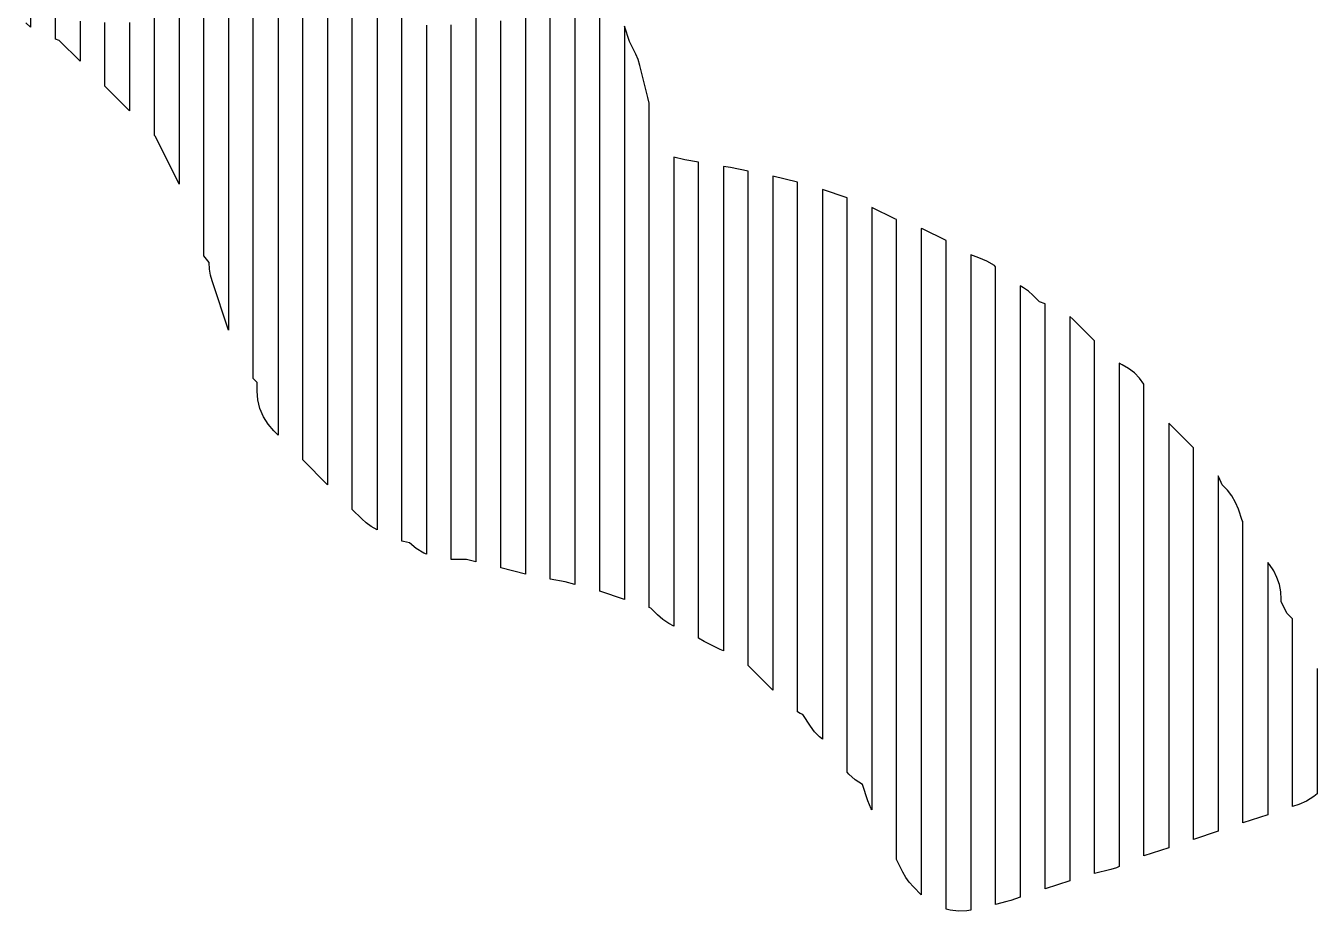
# Model space of a CAD drawing. Header units: millimetres. Extents: x -6 to 1890, y -8 to 898.
# Drawn here: x 1244.8 to 1453.6, y 68.5 to 211.6 of the extents above; entities that cross this region are included whole.
import ezdxf

# ---------------------------------------------------------------- set-up
doc = ezdxf.new("R2010")
doc.units = ezdxf.units.MM
doc.layers.add('PASSADAS_COMPLETAS', color=1, linetype='CONTINUOUS')
doc.layers.add('PECAS_2D', color=3, linetype='CONTINUOUS')

msp = doc.modelspace()

# ---------------------------------------------------------------- linework, layer by layer
at = {"layer": 'PASSADAS_COMPLETAS'}
for points in [[(1269.578, 250.748), (1269.578, 205.422), (1269.578, 204.127), (1269.578, 202.831), (1269.578, 201.536), (1269.578, 200.241), (1269.578, 198.946), (1269.578, 197.651), (1269.578, 196.356), (1269.578, 195.061), (1269.578, 185.996), (1265.741, 193.67), (1265.578, 193.833), (1265.578, 200.343), (1265.578, 201.646), (1265.578, 202.948), (1265.578, 204.25), (1265.578, 205.552), (1265.578, 206.854), (1265.578, 208.156), (1265.578, 252.428)], [(1277.578, 245.453), (1277.578, 192.234), (1277.578, 190.936), (1277.578, 189.638), (1277.578, 188.34), (1277.578, 187.042), (1277.578, 185.744), (1277.578, 184.446), (1277.578, 183.148), (1277.578, 181.85), (1277.578, 180.552), (1277.578, 179.254), (1277.578, 177.956), (1277.578, 162.379), (1274.928, 170.331), (1274.669, 171.27), (1274.513, 172.235), (1274.461, 173.318), (1273.578, 174.373), (1273.578, 187.262), (1273.578, 188.551), (1273.578, 189.84), (1273.578, 191.129), (1273.578, 192.418), (1273.578, 193.707), (1273.578, 194.995), (1273.578, 196.284), (1273.578, 197.573), (1273.578, 198.862), (1273.578, 200.151), (1273.578, 247.84)], [(1285.578, 238.837), (1285.578, 173.947), (1285.578, 172.649), (1285.578, 170.054), (1285.578, 168.756), (1285.578, 167.458), (1285.578, 166.16), (1285.578, 164.863), (1285.578, 163.565), (1285.578, 162.267), (1285.578, 160.969), (1285.578, 159.671), (1285.578, 158.374), (1285.578, 157.076), (1285.578, 145.396), (1284.882, 146.092), (1283.965, 147.163), (1283.212, 148.387), (1282.659, 149.723), (1282.326, 151.121), (1282.216, 152.527), (1282.216, 153.928), (1281.578, 154.566), (1281.578, 167.563), (1281.578, 168.863), (1281.578, 170.163), (1281.578, 171.462), (1281.578, 172.762), (1281.578, 174.062), (1281.578, 175.362), (1281.578, 176.661), (1281.578, 177.961), (1281.578, 179.261), (1281.578, 181.86), (1281.578, 184.46), (1281.578, 242.947)], [(1293.578, 230.606), (1293.578, 152.931), (1293.578, 151.636), (1293.578, 150.341), (1293.578, 149.047), (1293.578, 147.752), (1293.578, 146.458), (1293.578, 145.163), (1293.578, 143.868), (1293.578, 142.574), (1293.578, 137.396), (1289.578, 141.396), (1289.578, 147.85), (1289.578, 149.141), (1289.578, 150.432), (1289.578, 151.723), (1289.578, 153.014), (1289.578, 154.305), (1289.578, 155.596), (1289.578, 156.887), (1289.578, 158.178), (1289.578, 159.469), (1289.578, 160.76), (1289.578, 162.051), (1289.578, 234.346)], [(1301.578, 220.691), (1301.578, 144.346), (1301.578, 143.052), (1301.578, 141.758), (1301.578, 140.464), (1301.578, 139.17), (1301.578, 137.876), (1301.578, 136.582), (1301.578, 135.288), (1301.578, 130.112), (1300.618, 130.651), (1299.825, 131.222), (1299.1, 131.873), (1297.578, 133.396), (1297.578, 138.562), (1297.578, 139.853), (1297.578, 141.145), (1297.578, 142.436), (1297.578, 143.728), (1297.578, 145.02), (1297.578, 146.311), (1297.578, 148.894), (1297.578, 226.388)], [(1453.578, 107.713), (1453.578, 87.431), (1453.055, 86.986), (1451.853, 86.251), (1450.6, 85.726), (1449.578, 85.386), (1449.578, 89.341), (1449.578, 90.66), (1449.578, 91.979), (1449.578, 93.297), (1449.578, 94.616), (1449.578, 95.934), (1449.578, 97.253), (1449.578, 98.572), (1449.578, 99.89), (1449.578, 101.209), (1449.578, 102.527), (1449.578, 103.846), (1449.578, 115.713), (1448.738, 116.554), (1447.774, 118.482), (1447.774, 118.919), (1447.698, 120.09), (1447.467, 121.261), (1447.081, 122.401), (1446.548, 123.481), (1445.883, 124.472), (1445.578, 124.819), (1445.578, 113.353), (1445.578, 112.079), (1445.578, 110.805), (1445.578, 109.532), (1445.578, 108.258), (1445.578, 105.71), (1445.578, 103.162), (1445.578, 100.614), (1445.578, 98.066), (1445.578, 96.792), (1445.578, 94.244), (1445.578, 92.97), (1445.578, 91.696), (1445.578, 90.422), (1445.578, 89.148), (1445.578, 87.874), (1445.578, 84.052), (1441.578, 82.719), (1441.578, 86.568), (1441.578, 87.85), (1441.578, 89.133), (1441.578, 90.416), (1441.578, 91.699), (1441.578, 92.982), (1441.578, 94.265), (1441.578, 95.548), (1441.578, 98.114), (1441.578, 100.679), (1441.578, 103.245), (1441.578, 105.811), (1441.578, 107.094), (1441.578, 109.66), (1441.578, 110.943), (1441.578, 113.509), (1441.578, 116.074), (1441.578, 117.357), (1441.578, 118.64), (1441.578, 119.923), (1441.578, 121.206), (1441.578, 131.469), (1441.457, 131.59), (1440.844, 133.43), (1440.395, 134.531), (1439.801, 135.572), (1439.075, 136.527), (1438.237, 137.371), (1437.693, 138.639), (1437.578, 138.825), (1437.578, 128.381), (1437.578, 127.076), (1437.578, 125.77), (1437.578, 124.465), (1437.578, 121.854), (1437.578, 120.549), (1437.578, 117.938), (1437.578, 115.327), (1437.578, 112.716), (1437.578, 111.411), (1437.578, 108.8), (1437.578, 106.189), (1437.578, 104.883), (1437.578, 102.273), (1437.578, 100.967), (1437.578, 98.356), (1437.578, 95.745), (1437.578, 93.134), (1437.578, 91.829), (1437.578, 90.524), (1437.578, 89.218), (1437.578, 87.913), (1437.578, 86.607), (1437.578, 85.302), (1437.578, 81.386), (1433.578, 80.052), (1433.578, 83.927), (1433.578, 85.219), (1433.578, 86.511), (1433.578, 87.803), (1433.578, 89.094), (1433.578, 90.386), (1433.578, 91.678), (1433.578, 94.261), (1433.578, 96.845), (1433.578, 99.428), (1433.578, 100.72), (1433.578, 103.303), (1433.578, 105.887), (1433.578, 108.47), (1433.578, 111.054), (1433.578, 113.637), (1433.578, 114.929), (1433.578, 117.512), (1433.578, 120.096), (1433.578, 121.388), (1433.578, 123.971), (1433.578, 125.263), (1433.578, 126.554), (1433.578, 127.846), (1433.578, 130.43), (1433.578, 133.013), (1433.578, 134.305), (1433.578, 143.347), (1429.578, 147.347), (1429.578, 139.578), (1429.578, 138.283), (1429.578, 136.988), (1429.578, 134.398), (1429.578, 133.103), (1429.578, 131.809), (1429.578, 129.219), (1429.578, 126.629), (1429.578, 124.039), (1429.578, 122.744), (1429.578, 120.155), (1429.578, 117.565), (1429.578, 114.975), (1429.578, 113.68), (1429.578, 111.091), (1429.578, 109.796), (1429.578, 107.206), (1429.578, 104.616), (1429.578, 102.027), (1429.578, 99.437), (1429.578, 96.847), (1429.578, 95.552), (1429.578, 94.257), (1429.578, 92.962), (1429.578, 91.668), (1429.578, 90.373), (1429.578, 89.078), (1429.578, 87.783), (1429.578, 86.488), (1429.578, 85.193), (1429.578, 83.898), (1429.578, 82.603), (1429.578, 78.719), (1425.578, 77.386), (1425.578, 81.265), (1425.578, 82.558), (1425.578, 83.851), (1425.578, 85.143), (1425.578, 86.436), (1425.578, 87.729), (1425.578, 89.022), (1425.578, 90.315), (1425.578, 91.608), (1425.578, 92.901), (1425.578, 94.194), (1425.578, 95.487), (1425.578, 96.78), (1425.578, 98.073), (1425.578, 99.366), (1425.578, 100.659), (1425.578, 101.952), (1425.578, 103.245), (1425.578, 104.538), (1425.578, 105.831), (1425.578, 108.417), (1425.578, 111.003), (1425.578, 113.589), (1425.578, 116.175), (1425.578, 117.468), (1425.578, 120.054), (1425.578, 122.64), (1425.578, 123.933), (1425.578, 125.226), (1425.578, 127.812), (1425.578, 129.105), (1425.578, 130.398), (1425.578, 132.984), (1425.578, 135.57), (1425.578, 136.863), (1425.578, 139.449), (1425.578, 140.742), (1425.578, 143.328), (1425.578, 144.621), (1425.578, 153.672), (1424.867, 154.611), (1424.019, 155.467), (1423.075, 156.197), (1422.062, 156.788), (1421.578, 157.03), (1421.578, 149.281), (1421.578, 147.99), (1421.578, 146.698), (1421.578, 145.407), (1421.578, 144.116), (1421.578, 141.533), (1421.578, 140.241), (1421.578, 137.658), (1421.578, 135.075), (1421.578, 132.493), (1421.578, 129.91), (1421.578, 128.618), (1421.578, 126.035), (1421.578, 123.453), (1421.578, 120.87), (1421.578, 118.287), (1421.578, 116.995), (1421.578, 114.412), (1421.578, 113.121), (1421.578, 111.83), (1421.578, 110.538), (1421.578, 109.247), (1421.578, 107.955), (1421.578, 106.664), (1421.578, 105.372), (1421.578, 98.915), (1421.578, 97.624), (1421.578, 96.332), (1421.578, 95.041), (1421.578, 93.749), (1421.578, 92.458), (1421.578, 91.167), (1421.578, 89.875), (1421.578, 87.292), (1421.578, 86.001), (1421.578, 84.709), (1421.578, 83.418), (1421.578, 82.127), (1421.578, 80.835), (1421.578, 79.544), (1421.578, 75.669), (1421.149, 75.484), (1420.199, 75.19), (1417.578, 74.535), (1417.578, 78.39), (1417.578, 79.675), (1417.578, 80.96), (1417.578, 82.246), (1417.578, 83.531), (1417.578, 84.816), (1417.578, 86.101), (1417.578, 92.527), (1417.578, 93.812), (1417.578, 95.097), (1417.578, 96.382), (1417.578, 97.667), (1417.578, 98.952), (1417.578, 100.238), (1417.578, 111.804), (1417.578, 113.089), (1417.578, 114.374), (1417.578, 115.659), (1417.578, 116.945), (1417.578, 118.23), (1417.578, 119.515), (1417.578, 122.085), (1417.578, 124.655), (1417.578, 127.226), (1417.578, 129.796), (1417.578, 132.366), (1417.578, 134.937), (1417.578, 137.507), (1417.578, 140.077), (1417.578, 142.648), (1417.578, 143.933), (1417.578, 146.503), (1417.578, 149.073), (1417.578, 150.358), (1417.578, 152.929), (1417.578, 160.64), (1414.086, 164.132), (1413.578, 164.567), (1413.578, 156.751), (1413.578, 155.449), (1413.578, 154.146), (1413.578, 152.843), (1413.578, 151.541), (1413.578, 150.238), (1413.578, 148.936), (1413.578, 147.633), (1413.578, 145.028), (1413.578, 142.423), (1413.578, 139.818), (1413.578, 138.515), (1413.578, 135.91), (1413.578, 133.305), (1413.578, 132.002), (1413.578, 129.397), (1413.578, 126.792), (1413.578, 124.186), (1413.578, 122.884), (1413.578, 121.581), (1413.578, 120.279), (1413.578, 118.976), (1413.578, 100.74), (1413.578, 99.437), (1413.578, 98.135), (1413.578, 96.832), (1413.578, 95.53), (1413.578, 94.227), (1413.578, 86.411), (1413.578, 85.109), (1413.578, 83.806), (1413.578, 82.504), (1413.578, 81.201), (1413.578, 79.898), (1413.578, 78.596), (1413.578, 77.293), (1413.578, 73.386), (1409.578, 72.052), (1409.578, 75.94), (1409.578, 77.235), (1409.578, 78.531), (1409.578, 79.827), (1409.578, 81.123), (1409.578, 83.715), (1409.578, 85.01), (1409.578, 86.306), (1409.578, 87.602), (1409.578, 88.898), (1409.578, 95.377), (1409.578, 96.673), (1409.578, 97.969), (1409.578, 99.264), (1409.578, 100.56), (1409.578, 101.856), (1409.578, 123.885), (1409.578, 125.181), (1409.578, 126.477), (1409.578, 127.772), (1409.578, 129.068), (1409.578, 130.364), (1409.578, 132.956), (1409.578, 135.547), (1409.578, 138.139), (1409.578, 140.731), (1409.578, 143.322), (1409.578, 144.618), (1409.578, 147.21), (1409.578, 148.506), (1409.578, 151.097), (1409.578, 152.393), (1409.578, 153.689), (1409.578, 154.985), (1409.578, 156.28), (1409.578, 158.872), (1409.578, 160.168), (1409.578, 166.647), (1408.689, 166.943), (1407.623, 168.01), (1406.898, 168.661), (1406.105, 169.232), (1405.578, 169.532), (1405.578, 164.331), (1405.578, 163.031), (1405.578, 161.731), (1405.578, 160.431), (1405.578, 159.131), (1405.578, 157.83), (1405.578, 156.53), (1405.578, 155.23), (1405.578, 152.63), (1405.578, 151.33), (1405.578, 150.029), (1405.578, 147.429), (1405.578, 144.829), (1405.578, 143.529), (1405.578, 140.928), (1405.578, 138.328), (1405.578, 135.728), (1405.578, 134.427), (1405.578, 133.127), (1405.578, 131.827), (1405.578, 130.527), (1405.578, 129.227), (1405.578, 127.926), (1405.578, 101.923), (1405.578, 100.623), (1405.578, 99.323), (1405.578, 98.023), (1405.578, 96.722), (1405.578, 95.422), (1405.578, 91.522), (1405.578, 90.221), (1405.578, 88.921), (1405.578, 87.621), (1405.578, 86.321), (1405.578, 85.021), (1405.578, 83.721), (1405.578, 82.42), (1405.578, 81.12), (1405.578, 79.82), (1405.578, 78.52), (1405.578, 77.22), (1405.578, 75.92), (1405.578, 74.619), (1405.578, 70.719), (1404.066, 70.215), (1403.395, 70.02), (1401.578, 69.565), (1401.578, 73.43), (1401.578, 74.719), (1401.578, 76.007), (1401.578, 77.296), (1401.578, 78.584), (1401.578, 79.872), (1401.578, 81.161), (1401.578, 82.449), (1401.578, 83.738), (1401.578, 85.026), (1401.578, 86.314), (1401.578, 87.603), (1401.578, 90.179), (1401.578, 92.756), (1401.578, 94.045), (1401.578, 96.621), (1401.578, 97.91), (1401.578, 99.198), (1401.578, 100.487), (1401.578, 101.775), (1401.578, 103.063), (1401.578, 131.408), (1401.578, 132.696), (1401.578, 133.985), (1401.578, 135.273), (1401.578, 136.561), (1401.578, 137.85), (1401.578, 140.427), (1401.578, 143.003), (1401.578, 145.58), (1401.578, 148.157), (1401.578, 149.445), (1401.578, 152.022), (1401.578, 154.599), (1401.578, 155.887), (1401.578, 157.176), (1401.578, 158.464), (1401.578, 159.752), (1401.578, 161.041), (1401.578, 162.329), (1401.578, 163.618), (1401.578, 164.906), (1401.578, 166.194), (1401.578, 172.636), (1401.387, 172.8), (1400.188, 173.541), (1398.895, 174.086), (1397.578, 174.525), (1397.578, 169.358), (1397.578, 168.067), (1397.578, 166.775), (1397.578, 165.484), (1397.578, 164.192), (1397.578, 162.9), (1397.578, 161.609), (1397.578, 160.317), (1397.578, 159.026), (1397.578, 157.734), (1397.578, 156.442), (1397.578, 155.151), (1397.578, 153.859), (1397.578, 151.276), (1397.578, 148.693), (1397.578, 146.11), (1397.578, 143.526), (1397.578, 142.235), (1397.578, 140.943), (1397.578, 138.36), (1397.578, 137.068), (1397.578, 103.487), (1397.578, 100.904), (1397.578, 99.612), (1397.578, 98.32), (1397.578, 97.029), (1397.578, 95.737), (1397.578, 94.446), (1397.578, 91.862), (1397.578, 89.279), (1397.578, 87.988), (1397.578, 86.696), (1397.578, 85.404), (1397.578, 84.113), (1397.578, 82.821), (1397.578, 81.53), (1397.578, 80.238), (1397.578, 78.946), (1397.578, 77.655), (1397.578, 76.363), (1397.578, 73.78), (1397.578, 72.488), (1397.578, 68.614), (1396.942, 68.502), (1395.605, 68.465), (1394.255, 68.628), (1393.578, 68.815), (1393.578, 74.021), (1393.578, 75.323), (1393.578, 76.625), (1393.578, 77.926), (1393.578, 79.228), (1393.578, 80.529), (1393.578, 81.831), (1393.578, 83.132), (1393.578, 84.434), (1393.578, 85.736), (1393.578, 87.037), (1393.578, 88.339), (1393.578, 89.64), (1393.578, 90.942), (1393.578, 92.244), (1393.578, 93.545), (1393.578, 96.148), (1393.578, 97.45), (1393.578, 98.752), (1393.578, 100.053), (1393.578, 101.355), (1393.578, 102.656), (1393.578, 103.958), (1393.578, 140.402), (1393.578, 143.005), (1393.578, 144.307), (1393.578, 145.609), (1393.578, 148.212), (1393.578, 150.815), (1393.578, 153.418), (1393.578, 154.72), (1393.578, 157.323), (1393.578, 158.624), (1393.578, 159.926), (1393.578, 161.228), (1393.578, 162.529), (1393.578, 163.831), (1393.578, 165.132), (1393.578, 166.434), (1393.578, 167.736), (1393.578, 169.037), (1393.578, 170.339), (1393.578, 171.64), (1393.578, 176.847), (1389.746, 178.762), (1389.578, 178.832), (1389.578, 173.642), (1389.578, 172.344), (1389.578, 171.046), (1389.578, 169.749), (1389.578, 168.451), (1389.578, 167.153), (1389.578, 165.856), (1389.578, 164.558), (1389.578, 163.26), (1389.578, 161.963), (1389.578, 159.367), (1389.578, 156.772), (1389.578, 155.474), (1389.578, 154.176), (1389.578, 151.581), (1389.578, 148.986), (1389.578, 147.688), (1389.578, 146.39), (1389.578, 145.093), (1389.578, 143.795), (1389.578, 142.497), (1389.578, 104.865), (1389.578, 103.567), (1389.578, 102.27), (1389.578, 100.972), (1389.578, 99.674), (1389.578, 98.377), (1389.578, 97.079), (1389.578, 95.781), (1389.578, 94.484), (1389.578, 93.186), (1389.578, 91.888), (1389.578, 90.591), (1389.578, 89.293), (1389.578, 87.995), (1389.578, 86.698), (1389.578, 85.4), (1389.578, 84.102), (1389.578, 82.805), (1389.578, 81.507), (1389.578, 71.126), (1388.29, 72.413), (1387.639, 73.138), (1387.068, 73.931), (1386.586, 74.778), (1385.578, 76.794), (1385.578, 88.432), (1385.578, 89.726), (1385.578, 91.019), (1385.578, 92.312), (1385.578, 93.605), (1385.578, 94.898), (1385.578, 96.192), (1385.578, 97.485), (1385.578, 98.778), (1385.578, 100.071), (1385.578, 101.364), (1385.578, 102.657), (1385.578, 103.951), (1385.578, 105.244), (1385.578, 146.626), (1385.578, 147.919), (1385.578, 149.212), (1385.578, 150.505), (1385.578, 151.798), (1385.578, 154.385), (1385.578, 156.971), (1385.578, 159.557), (1385.578, 160.851), (1385.578, 162.144), (1385.578, 163.437), (1385.578, 164.73), (1385.578, 166.023), (1385.578, 167.317), (1385.578, 168.61), (1385.578, 169.903), (1385.578, 171.196), (1385.578, 172.489), (1385.578, 173.782), (1385.578, 175.076), (1385.578, 180.248), (1385.29, 180.344), (1381.578, 182.2), (1381.578, 177.008), (1381.578, 175.71), (1381.578, 174.411), (1381.578, 173.113), (1381.578, 171.815), (1381.578, 170.517), (1381.578, 169.219), (1381.578, 167.921), (1381.578, 166.622), (1381.578, 165.324), (1381.578, 164.026), (1381.578, 162.728), (1381.578, 161.43), (1381.578, 160.132), (1381.578, 157.535), (1381.578, 154.939), (1381.578, 153.641), (1381.578, 152.343), (1381.578, 151.044), (1381.578, 149.746), (1381.578, 148.448), (1381.578, 106.907), (1381.578, 105.609), (1381.578, 104.31), (1381.578, 103.012), (1381.578, 101.714), (1381.578, 100.416), (1381.578, 99.118), (1381.578, 97.82), (1381.578, 95.223), (1381.578, 93.925), (1381.578, 84.838), (1381.466, 85.019), (1380.922, 86.311), (1380.043, 88.947), (1378.885, 89.694), (1377.842, 90.619), (1377.578, 90.938), (1377.578, 98.674), (1377.578, 99.964), (1377.578, 101.253), (1377.578, 102.543), (1377.578, 103.832), (1377.578, 105.121), (1377.578, 106.411), (1377.578, 107.7), (1377.578, 150.252), (1377.578, 151.541), (1377.578, 152.83), (1377.578, 154.12), (1377.578, 155.409), (1377.578, 156.699), (1377.578, 159.278), (1377.578, 161.856), (1377.578, 163.146), (1377.578, 164.435), (1377.578, 165.725), (1377.578, 167.014), (1377.578, 168.304), (1377.578, 169.593), (1377.578, 170.882), (1377.578, 172.172), (1377.578, 173.461), (1377.578, 174.751), (1377.578, 176.04), (1377.578, 177.33), (1377.578, 178.619), (1377.578, 183.777), (1373.578, 185.11), (1373.578, 179.961), (1373.578, 178.674), (1373.578, 177.386), (1373.578, 176.099), (1373.578, 174.812), (1373.578, 173.524), (1373.578, 172.237), (1373.578, 170.95), (1373.578, 169.662), (1373.578, 168.375), (1373.578, 167.088), (1373.578, 165.8), (1373.578, 164.513), (1373.578, 163.226), (1373.578, 161.939), (1373.578, 159.364), (1373.578, 158.077), (1373.578, 156.789), (1373.578, 155.502), (1373.578, 154.215), (1373.578, 152.927), (1373.578, 111.733), (1373.578, 110.446), (1373.578, 109.159), (1373.578, 107.872), (1373.578, 106.584), (1373.578, 105.297), (1373.578, 104.01), (1373.578, 102.722), (1373.578, 96.286), (1373.137, 96.633), (1372.332, 97.453), (1371.642, 98.36), (1370.397, 100.227), (1369.974, 100.439), (1369.578, 100.664), (1369.578, 107.151), (1369.578, 108.448), (1369.578, 109.745), (1369.578, 111.043), (1369.578, 112.34), (1369.578, 113.637), (1369.578, 114.935), (1369.578, 116.232), (1369.578, 155.153), (1369.578, 156.451), (1369.578, 157.748), (1369.578, 159.045), (1369.578, 160.343), (1369.578, 161.64), (1369.578, 162.937), (1369.578, 164.235), (1369.578, 165.532), (1369.578, 166.829), (1369.578, 168.127), (1369.578, 169.424), (1369.578, 170.722), (1369.578, 172.019), (1369.578, 173.316), (1369.578, 174.614), (1369.578, 175.911), (1369.578, 177.208), (1369.578, 178.506), (1369.578, 179.803), (1369.578, 181.101), (1369.578, 186.29), (1365.578, 187.282), (1365.578, 182.087), (1365.578, 180.789), (1365.578, 179.49), (1365.578, 178.192), (1365.578, 176.893), (1365.578, 175.595), (1365.578, 174.296), (1365.578, 172.997), (1365.578, 171.699), (1365.578, 170.4), (1365.578, 169.102), (1365.578, 167.803), (1365.578, 165.206), (1365.578, 163.908), (1365.578, 162.609), (1365.578, 161.31), (1365.578, 160.012), (1365.578, 158.713), (1365.578, 157.415), (1365.578, 118.458), (1365.578, 117.159), (1365.578, 115.861), (1365.578, 114.562), (1365.578, 113.264), (1365.578, 111.965), (1365.578, 110.667), (1365.578, 104.174), (1361.578, 108.174), (1361.578, 113.329), (1361.578, 114.618), (1361.578, 115.907), (1361.578, 117.196), (1361.578, 118.485), (1361.578, 119.774), (1361.578, 121.063), (1361.578, 158.44), (1361.578, 159.729), (1361.578, 161.018), (1361.578, 162.306), (1361.578, 163.595), (1361.578, 164.884), (1361.578, 166.173), (1361.578, 167.462), (1361.578, 168.751), (1361.578, 170.04), (1361.578, 171.329), (1361.578, 172.617), (1361.578, 173.906), (1361.578, 175.195), (1361.578, 176.484), (1361.578, 177.773), (1361.578, 179.062), (1361.578, 180.351), (1361.578, 182.928), (1361.578, 188.084), (1358.735, 188.648), (1357.578, 188.841), (1357.578, 183.622), (1357.578, 182.317), (1357.578, 181.012), (1357.578, 179.708), (1357.578, 178.403), (1357.578, 177.098), (1357.578, 175.794), (1357.578, 174.489), (1357.578, 173.184), (1357.578, 171.88), (1357.578, 170.575), (1357.578, 169.27), (1357.578, 167.966), (1357.578, 166.661), (1357.578, 165.356), (1357.578, 164.052), (1357.578, 162.747), (1357.578, 161.442), (1357.578, 160.138), (1357.578, 122.302), (1357.578, 120.997), (1357.578, 119.693), (1357.578, 118.388), (1357.578, 117.083), (1357.578, 115.778), (1357.578, 110.56), (1357.047, 110.779), (1354.462, 112.072), (1353.578, 112.581), (1353.578, 117.796), (1353.578, 119.1), (1353.578, 120.404), (1353.578, 121.708), (1353.578, 123.012), (1353.578, 124.315), (1353.578, 160.823), (1353.578, 162.127), (1353.578, 163.43), (1353.578, 164.734), (1353.578, 166.038), (1353.578, 167.342), (1353.578, 168.646), (1353.578, 169.95), (1353.578, 171.253), (1353.578, 172.557), (1353.578, 173.861), (1353.578, 175.165), (1353.578, 176.469), (1353.578, 177.773), (1353.578, 179.076), (1353.578, 180.38), (1353.578, 181.684), (1353.578, 182.988), (1353.578, 184.292), (1353.578, 185.596), (1353.578, 189.507), (1351.338, 189.88), (1349.578, 190.321), (1349.578, 185.183), (1349.578, 183.898), (1349.578, 182.614), (1349.578, 181.329), (1349.578, 180.045), (1349.578, 178.76), (1349.578, 177.476), (1349.578, 176.191), (1349.578, 174.907), (1349.578, 173.622), (1349.578, 172.338), (1349.578, 171.053), (1349.578, 169.769), (1349.578, 168.484), (1349.578, 167.2), (1349.578, 165.915), (1349.578, 164.631), (1349.578, 163.346), (1349.578, 162.062), (1349.578, 126.096), (1349.578, 124.812), (1349.578, 123.527), (1349.578, 122.243), (1349.578, 120.958), (1349.578, 119.674), (1349.578, 114.536), (1348.777, 114.936), (1347.8, 115.594), (1346.927, 116.362), (1345.861, 117.428), (1345.578, 117.522), (1345.578, 121.405), (1345.578, 122.7), (1345.578, 123.994), (1345.578, 125.289), (1345.578, 126.583), (1345.578, 133.055), (1345.578, 164.119), (1345.578, 165.414), (1345.578, 166.708), (1345.578, 168.002), (1345.578, 169.297), (1345.578, 170.591), (1345.578, 173.18), (1345.578, 174.474), (1345.578, 175.769), (1345.578, 177.063), (1345.578, 178.357), (1345.578, 179.652), (1345.578, 180.946), (1345.578, 182.24), (1345.578, 183.535), (1345.578, 184.829), (1345.578, 186.124), (1345.578, 199.067), (1345.386, 199.975), (1344.093, 205.145), (1343.8, 206.096), (1343.404, 207.008), (1342.401, 209.015), (1341.578, 211.484), (1341.578, 189.613), (1341.578, 188.327), (1341.578, 187.04), (1341.578, 185.754), (1341.578, 184.467), (1341.578, 183.181), (1341.578, 181.894), (1341.578, 178.035), (1341.578, 176.748), (1341.578, 175.462), (1341.578, 174.175), (1341.578, 172.889), (1341.578, 171.602), (1341.578, 170.316), (1341.578, 169.029), (1341.578, 167.743), (1341.578, 166.456), (1341.578, 165.17), (1341.578, 163.883), (1341.578, 129.148), (1341.578, 127.861), (1341.578, 126.575), (1341.578, 125.288), (1341.578, 124.002), (1341.578, 122.715), (1341.578, 118.856), (1337.578, 120.189), (1337.578, 124.067), (1337.578, 125.359), (1337.578, 126.652), (1337.578, 127.945), (1337.578, 129.237), (1337.578, 130.53), (1337.578, 165.431), (1337.578, 166.723), (1337.578, 168.016), (1337.578, 169.309), (1337.578, 170.601), (1337.578, 173.186), (1337.578, 174.479), (1337.578, 175.772), (1337.578, 177.064), (1337.578, 178.357), (1337.578, 179.649), (1337.578, 180.942), (1337.578, 182.235), (1337.578, 183.527), (1337.578, 184.82), (1337.578, 186.113), (1337.578, 187.405), (1337.578, 191.283), (1337.578, 192.576), (1337.578, 193.868), (1337.578, 196.453), (1337.578, 197.746), (1337.578, 200.331), (1337.578, 202.917), (1337.578, 204.209), (1337.578, 205.502), (1337.578, 222.306)], [(1245.578, 216.528), (1245.578, 211.358), (1244.801, 212.025)], [(1253.578, 212.294), (1253.578, 211.002), (1253.578, 205.833), (1250.208, 209.203), (1249.578, 209.413), (1249.578, 214.63)], [(1309.578, 211.652), (1309.578, 210.357), (1309.578, 209.061), (1309.578, 207.766), (1309.578, 206.47), (1309.578, 139.104), (1309.578, 137.809), (1309.578, 136.513), (1309.578, 135.218), (1309.578, 133.922), (1309.578, 132.627), (1309.578, 131.331), (1309.578, 126.149), (1309.151, 126.326), (1307.927, 127.078), (1306.846, 128.005), (1305.886, 128.194), (1305.578, 128.29), (1305.578, 133.444), (1305.578, 134.732), (1305.578, 136.02), (1305.578, 137.309), (1305.578, 138.597), (1305.578, 139.886), (1305.578, 214.616)], [(1317.578, 214.081), (1317.578, 211.498), (1317.578, 208.914), (1317.578, 206.331), (1317.578, 203.747), (1317.578, 201.163), (1317.578, 198.58), (1317.578, 197.288), (1317.578, 195.996), (1317.578, 194.704), (1317.578, 193.413), (1317.578, 192.121), (1317.578, 190.829), (1317.578, 189.537), (1317.578, 188.245), (1317.578, 184.37), (1317.578, 183.078), (1317.578, 135.282), (1317.578, 133.99), (1317.578, 132.698), (1317.578, 131.407), (1317.578, 130.115), (1317.578, 128.823), (1317.578, 127.531), (1317.578, 124.948), (1316.048, 125.33), (1313.578, 125.33), (1313.578, 129.199), (1313.578, 130.489), (1313.578, 131.779), (1313.578, 133.069), (1313.578, 134.358), (1313.578, 135.648), (1313.578, 194.978), (1313.578, 196.268), (1313.578, 197.557), (1313.578, 198.847), (1313.578, 200.137), (1313.578, 201.427), (1313.578, 202.716), (1313.578, 204.006), (1313.578, 205.296), (1313.578, 206.586), (1313.578, 209.165), (1313.578, 211.745)], [(1325.578, 213.692), (1325.578, 211.099), (1325.578, 208.507), (1325.578, 205.914), (1325.578, 203.322), (1325.578, 202.026), (1325.578, 199.433), (1325.578, 198.137), (1325.578, 195.544), (1325.578, 194.248), (1325.578, 191.656), (1325.578, 189.063), (1325.578, 186.471), (1325.578, 183.878), (1325.578, 181.286), (1325.578, 177.397), (1325.578, 176.101), (1325.578, 174.804), (1325.578, 173.508), (1325.578, 172.212), (1325.578, 170.916), (1325.578, 169.619), (1325.578, 168.323), (1325.578, 167.027), (1325.578, 132.028), (1325.578, 130.732), (1325.578, 129.436), (1325.578, 128.14), (1325.578, 126.843), (1325.578, 122.955), (1321.578, 123.948), (1321.578, 126.549), (1321.578, 127.85), (1321.578, 129.151), (1321.578, 130.451), (1321.578, 131.752), (1321.578, 133.053), (1321.578, 135.654), (1321.578, 169.474), (1321.578, 170.775), (1321.578, 172.076), (1321.578, 173.376), (1321.578, 174.677), (1321.578, 177.279), (1321.578, 178.579), (1321.578, 179.88), (1321.578, 181.181), (1321.578, 182.482), (1321.578, 183.783), (1321.578, 185.083), (1321.578, 187.685), (1321.578, 190.286), (1321.578, 192.888), (1321.578, 195.489), (1321.578, 198.091), (1321.578, 200.692), (1321.578, 203.294), (1321.578, 205.895), (1321.578, 208.497), (1321.578, 209.798), (1321.578, 212.399)], [(1333.578, 213.642), (1333.578, 211.04), (1333.578, 208.438), (1333.578, 205.836), (1333.578, 203.234), (1333.578, 201.933), (1333.578, 199.331), (1333.578, 196.729), (1333.578, 194.127), (1333.578, 191.525), (1333.578, 190.224), (1333.578, 187.622), (1333.578, 183.719), (1333.578, 182.418), (1333.578, 181.117), (1333.578, 179.816), (1333.578, 178.515), (1333.578, 177.214), (1333.578, 175.913), (1333.578, 174.612), (1333.578, 170.709), (1333.578, 169.408), (1333.578, 168.107), (1333.578, 166.806), (1333.578, 165.505), (1333.578, 131.679), (1333.578, 130.378), (1333.578, 129.077), (1333.578, 127.776), (1333.578, 126.475), (1333.578, 125.174), (1333.578, 123.873), (1333.578, 121.271), (1331.975, 121.671), (1329.578, 122.151), (1329.578, 124.737), (1329.578, 126.031), (1329.578, 127.324), (1329.578, 128.617), (1329.578, 129.91), (1329.578, 131.203), (1329.578, 166.12), (1329.578, 167.413), (1329.578, 168.706), (1329.578, 170), (1329.578, 171.293), (1329.578, 172.586), (1329.578, 173.879), (1329.578, 175.172), (1329.578, 176.466), (1329.578, 177.759), (1329.578, 179.052), (1329.578, 180.345), (1329.578, 184.225), (1329.578, 186.811), (1329.578, 189.398), (1329.578, 191.984), (1329.578, 194.571), (1329.578, 197.157), (1329.578, 198.45), (1329.578, 201.037), (1329.578, 202.33), (1329.578, 204.916), (1329.578, 207.503), (1329.578, 208.796), (1329.578, 211.382), (1329.578, 213.969)], [(1261.578, 212.078), (1261.578, 209.488), (1261.578, 208.193), (1261.578, 206.898), (1261.578, 205.603), (1261.578, 204.308), (1261.578, 197.833), (1257.578, 201.833), (1257.578, 208.263), (1257.578, 209.549), (1257.578, 210.835), (1257.578, 212.121)]]:
    msp.add_lwpolyline(points, dxfattribs=at)
at = {"layer": 'PECAS_2D'}
for points in [[(1269.578, 250.748), (1269.578, 205.422), (1269.578, 204.127), (1269.578, 202.831), (1269.578, 201.536), (1269.578, 200.241), (1269.578, 198.946), (1269.578, 197.651), (1269.578, 196.356), (1269.578, 195.061), (1269.578, 185.996), (1265.741, 193.67), (1265.578, 193.833), (1265.578, 200.343), (1265.578, 201.646), (1265.578, 202.948), (1265.578, 204.25), (1265.578, 205.552), (1265.578, 206.854), (1265.578, 208.156), (1265.578, 252.428)], [(1277.578, 245.453), (1277.578, 192.234), (1277.578, 190.936), (1277.578, 189.638), (1277.578, 188.34), (1277.578, 187.042), (1277.578, 185.744), (1277.578, 184.446), (1277.578, 183.148), (1277.578, 181.85), (1277.578, 180.552), (1277.578, 179.254), (1277.578, 177.956), (1277.578, 162.379), (1274.928, 170.331), (1274.669, 171.27), (1274.513, 172.235), (1274.461, 173.318), (1273.578, 174.373), (1273.578, 187.262), (1273.578, 188.551), (1273.578, 189.84), (1273.578, 191.129), (1273.578, 192.418), (1273.578, 193.707), (1273.578, 194.995), (1273.578, 196.284), (1273.578, 197.573), (1273.578, 198.862), (1273.578, 200.151), (1273.578, 247.84)], [(1285.578, 238.837), (1285.578, 173.947), (1285.578, 172.649), (1285.578, 170.054), (1285.578, 168.756), (1285.578, 167.458), (1285.578, 166.16), (1285.578, 164.863), (1285.578, 163.565), (1285.578, 162.267), (1285.578, 160.969), (1285.578, 159.671), (1285.578, 158.374), (1285.578, 157.076), (1285.578, 145.396), (1284.882, 146.092), (1283.965, 147.163), (1283.212, 148.387), (1282.659, 149.723), (1282.326, 151.121), (1282.216, 152.527), (1282.216, 153.928), (1281.578, 154.566), (1281.578, 167.563), (1281.578, 168.863), (1281.578, 170.163), (1281.578, 171.462), (1281.578, 172.762), (1281.578, 174.062), (1281.578, 175.362), (1281.578, 176.661), (1281.578, 177.961), (1281.578, 179.261), (1281.578, 181.86), (1281.578, 184.46), (1281.578, 242.947)], [(1293.578, 230.606), (1293.578, 152.931), (1293.578, 151.636), (1293.578, 150.341), (1293.578, 149.047), (1293.578, 147.752), (1293.578, 146.458), (1293.578, 145.163), (1293.578, 143.868), (1293.578, 142.574), (1293.578, 137.396), (1289.578, 141.396), (1289.578, 147.85), (1289.578, 149.141), (1289.578, 150.432), (1289.578, 151.723), (1289.578, 153.014), (1289.578, 154.305), (1289.578, 155.596), (1289.578, 156.887), (1289.578, 158.178), (1289.578, 159.469), (1289.578, 160.76), (1289.578, 162.051), (1289.578, 234.346)], [(1301.578, 220.691), (1301.578, 144.346), (1301.578, 143.052), (1301.578, 141.758), (1301.578, 140.464), (1301.578, 139.17), (1301.578, 137.876), (1301.578, 136.582), (1301.578, 135.288), (1301.578, 130.112), (1300.618, 130.651), (1299.825, 131.222), (1299.1, 131.873), (1297.578, 133.396), (1297.578, 138.562), (1297.578, 139.853), (1297.578, 141.145), (1297.578, 142.436), (1297.578, 143.728), (1297.578, 145.02), (1297.578, 146.311), (1297.578, 148.894), (1297.578, 226.388)], [(1453.578, 107.713), (1453.578, 87.431), (1453.055, 86.986), (1451.853, 86.251), (1450.6, 85.726), (1449.578, 85.386), (1449.578, 89.341), (1449.578, 90.66), (1449.578, 91.979), (1449.578, 93.297), (1449.578, 94.616), (1449.578, 95.934), (1449.578, 97.253), (1449.578, 98.572), (1449.578, 99.89), (1449.578, 101.209), (1449.578, 102.527), (1449.578, 103.846), (1449.578, 115.713), (1448.738, 116.554), (1447.774, 118.482), (1447.774, 118.919), (1447.698, 120.09), (1447.467, 121.261), (1447.081, 122.401), (1446.548, 123.481), (1445.883, 124.472), (1445.578, 124.819), (1445.578, 113.353), (1445.578, 112.079), (1445.578, 110.805), (1445.578, 109.532), (1445.578, 108.258), (1445.578, 105.71), (1445.578, 103.162), (1445.578, 100.614), (1445.578, 98.066), (1445.578, 96.792), (1445.578, 94.244), (1445.578, 92.97), (1445.578, 91.696), (1445.578, 90.422), (1445.578, 89.148), (1445.578, 87.874), (1445.578, 84.052), (1441.578, 82.719), (1441.578, 86.568), (1441.578, 87.85), (1441.578, 89.133), (1441.578, 90.416), (1441.578, 91.699), (1441.578, 92.982), (1441.578, 94.265), (1441.578, 95.548), (1441.578, 98.114), (1441.578, 100.679), (1441.578, 103.245), (1441.578, 105.811), (1441.578, 107.094), (1441.578, 109.66), (1441.578, 110.943), (1441.578, 113.509), (1441.578, 116.074), (1441.578, 117.357), (1441.578, 118.64), (1441.578, 119.923), (1441.578, 121.206), (1441.578, 131.469), (1441.457, 131.59), (1440.844, 133.43), (1440.395, 134.531), (1439.801, 135.572), (1439.075, 136.527), (1438.237, 137.371), (1437.693, 138.639), (1437.578, 138.825), (1437.578, 128.381), (1437.578, 127.076), (1437.578, 125.77), (1437.578, 124.465), (1437.578, 121.854), (1437.578, 120.549), (1437.578, 117.938), (1437.578, 115.327), (1437.578, 112.716), (1437.578, 111.411), (1437.578, 108.8), (1437.578, 106.189), (1437.578, 104.883), (1437.578, 102.273), (1437.578, 100.967), (1437.578, 98.356), (1437.578, 95.745), (1437.578, 93.134), (1437.578, 91.829), (1437.578, 90.524), (1437.578, 89.218), (1437.578, 87.913), (1437.578, 86.607), (1437.578, 85.302), (1437.578, 81.386), (1433.578, 80.052), (1433.578, 83.927), (1433.578, 85.219), (1433.578, 86.511), (1433.578, 87.803), (1433.578, 89.094), (1433.578, 90.386), (1433.578, 91.678), (1433.578, 94.261), (1433.578, 96.845), (1433.578, 99.428), (1433.578, 100.72), (1433.578, 103.303), (1433.578, 105.887), (1433.578, 108.47), (1433.578, 111.054), (1433.578, 113.637), (1433.578, 114.929), (1433.578, 117.512), (1433.578, 120.096), (1433.578, 121.388), (1433.578, 123.971), (1433.578, 125.263), (1433.578, 126.554), (1433.578, 127.846), (1433.578, 130.43), (1433.578, 133.013), (1433.578, 134.305), (1433.578, 143.347), (1429.578, 147.347), (1429.578, 139.578), (1429.578, 138.283), (1429.578, 136.988), (1429.578, 134.398), (1429.578, 133.103), (1429.578, 131.809), (1429.578, 129.219), (1429.578, 126.629), (1429.578, 124.039), (1429.578, 122.744), (1429.578, 120.155), (1429.578, 117.565), (1429.578, 114.975), (1429.578, 113.68), (1429.578, 111.091), (1429.578, 109.796), (1429.578, 107.206), (1429.578, 104.616), (1429.578, 102.027), (1429.578, 99.437), (1429.578, 96.847), (1429.578, 95.552), (1429.578, 94.257), (1429.578, 92.962), (1429.578, 91.668), (1429.578, 90.373), (1429.578, 89.078), (1429.578, 87.783), (1429.578, 86.488), (1429.578, 85.193), (1429.578, 83.898), (1429.578, 82.603), (1429.578, 78.719), (1425.578, 77.386), (1425.578, 81.265), (1425.578, 82.558), (1425.578, 83.851), (1425.578, 85.143), (1425.578, 86.436), (1425.578, 87.729), (1425.578, 89.022), (1425.578, 90.315), (1425.578, 91.608), (1425.578, 92.901), (1425.578, 94.194), (1425.578, 95.487), (1425.578, 96.78), (1425.578, 98.073), (1425.578, 99.366), (1425.578, 100.659), (1425.578, 101.952), (1425.578, 103.245), (1425.578, 104.538), (1425.578, 105.831), (1425.578, 108.417), (1425.578, 111.003), (1425.578, 113.589), (1425.578, 116.175), (1425.578, 117.468), (1425.578, 120.054), (1425.578, 122.64), (1425.578, 123.933), (1425.578, 125.226), (1425.578, 127.812), (1425.578, 129.105), (1425.578, 130.398), (1425.578, 132.984), (1425.578, 135.57), (1425.578, 136.863), (1425.578, 139.449), (1425.578, 140.742), (1425.578, 143.328), (1425.578, 144.621), (1425.578, 153.672), (1424.867, 154.611), (1424.019, 155.467), (1423.075, 156.197), (1422.062, 156.788), (1421.578, 157.03), (1421.578, 149.281), (1421.578, 147.99), (1421.578, 146.698), (1421.578, 145.407), (1421.578, 144.116), (1421.578, 141.533), (1421.578, 140.241), (1421.578, 137.658), (1421.578, 135.075), (1421.578, 132.493), (1421.578, 129.91), (1421.578, 128.618), (1421.578, 126.035), (1421.578, 123.453), (1421.578, 120.87), (1421.578, 118.287), (1421.578, 116.995), (1421.578, 114.412), (1421.578, 113.121), (1421.578, 111.83), (1421.578, 110.538), (1421.578, 109.247), (1421.578, 107.955), (1421.578, 106.664), (1421.578, 105.372), (1421.578, 98.915), (1421.578, 97.624), (1421.578, 96.332), (1421.578, 95.041), (1421.578, 93.749), (1421.578, 92.458), (1421.578, 91.167), (1421.578, 89.875), (1421.578, 87.292), (1421.578, 86.001), (1421.578, 84.709), (1421.578, 83.418), (1421.578, 82.127), (1421.578, 80.835), (1421.578, 79.544), (1421.578, 75.669), (1421.149, 75.484), (1420.199, 75.19), (1417.578, 74.535), (1417.578, 78.39), (1417.578, 79.675), (1417.578, 80.96), (1417.578, 82.246), (1417.578, 83.531), (1417.578, 84.816), (1417.578, 86.101), (1417.578, 92.527), (1417.578, 93.812), (1417.578, 95.097), (1417.578, 96.382), (1417.578, 97.667), (1417.578, 98.952), (1417.578, 100.238), (1417.578, 111.804), (1417.578, 113.089), (1417.578, 114.374), (1417.578, 115.659), (1417.578, 116.945), (1417.578, 118.23), (1417.578, 119.515), (1417.578, 122.085), (1417.578, 124.655), (1417.578, 127.226), (1417.578, 129.796), (1417.578, 132.366), (1417.578, 134.937), (1417.578, 137.507), (1417.578, 140.077), (1417.578, 142.648), (1417.578, 143.933), (1417.578, 146.503), (1417.578, 149.073), (1417.578, 150.358), (1417.578, 152.929), (1417.578, 160.64), (1414.086, 164.132), (1413.578, 164.567), (1413.578, 156.751), (1413.578, 155.449), (1413.578, 154.146), (1413.578, 152.843), (1413.578, 151.541), (1413.578, 150.238), (1413.578, 148.936), (1413.578, 147.633), (1413.578, 145.028), (1413.578, 142.423), (1413.578, 139.818), (1413.578, 138.515), (1413.578, 135.91), (1413.578, 133.305), (1413.578, 132.002), (1413.578, 129.397), (1413.578, 126.792), (1413.578, 124.186), (1413.578, 122.884), (1413.578, 121.581), (1413.578, 120.279), (1413.578, 118.976), (1413.578, 100.74), (1413.578, 99.437), (1413.578, 98.135), (1413.578, 96.832), (1413.578, 95.53), (1413.578, 94.227), (1413.578, 86.411), (1413.578, 85.109), (1413.578, 83.806), (1413.578, 82.504), (1413.578, 81.201), (1413.578, 79.898), (1413.578, 78.596), (1413.578, 77.293), (1413.578, 73.386), (1409.578, 72.052), (1409.578, 75.94), (1409.578, 77.235), (1409.578, 78.531), (1409.578, 79.827), (1409.578, 81.123), (1409.578, 83.715), (1409.578, 85.01), (1409.578, 86.306), (1409.578, 87.602), (1409.578, 88.898), (1409.578, 95.377), (1409.578, 96.673), (1409.578, 97.969), (1409.578, 99.264), (1409.578, 100.56), (1409.578, 101.856), (1409.578, 123.885), (1409.578, 125.181), (1409.578, 126.477), (1409.578, 127.772), (1409.578, 129.068), (1409.578, 130.364), (1409.578, 132.956), (1409.578, 135.547), (1409.578, 138.139), (1409.578, 140.731), (1409.578, 143.322), (1409.578, 144.618), (1409.578, 147.21), (1409.578, 148.506), (1409.578, 151.097), (1409.578, 152.393), (1409.578, 153.689), (1409.578, 154.985), (1409.578, 156.28), (1409.578, 158.872), (1409.578, 160.168), (1409.578, 166.647), (1408.689, 166.943), (1407.623, 168.01), (1406.898, 168.661), (1406.105, 169.232), (1405.578, 169.532), (1405.578, 164.331), (1405.578, 163.031), (1405.578, 161.731), (1405.578, 160.431), (1405.578, 159.131), (1405.578, 157.83), (1405.578, 156.53), (1405.578, 155.23), (1405.578, 152.63), (1405.578, 151.33), (1405.578, 150.029), (1405.578, 147.429), (1405.578, 144.829), (1405.578, 143.529), (1405.578, 140.928), (1405.578, 138.328), (1405.578, 135.728), (1405.578, 134.427), (1405.578, 133.127), (1405.578, 131.827), (1405.578, 130.527), (1405.578, 129.227), (1405.578, 127.926), (1405.578, 101.923), (1405.578, 100.623), (1405.578, 99.323), (1405.578, 98.023), (1405.578, 96.722), (1405.578, 95.422), (1405.578, 91.522), (1405.578, 90.221), (1405.578, 88.921), (1405.578, 87.621), (1405.578, 86.321), (1405.578, 85.021), (1405.578, 83.721), (1405.578, 82.42), (1405.578, 81.12), (1405.578, 79.82), (1405.578, 78.52), (1405.578, 77.22), (1405.578, 75.92), (1405.578, 74.619), (1405.578, 70.719), (1404.066, 70.215), (1403.395, 70.02), (1401.578, 69.565), (1401.578, 73.43), (1401.578, 74.719), (1401.578, 76.007), (1401.578, 77.296), (1401.578, 78.584), (1401.578, 79.872), (1401.578, 81.161), (1401.578, 82.449), (1401.578, 83.738), (1401.578, 85.026), (1401.578, 86.314), (1401.578, 87.603), (1401.578, 90.179), (1401.578, 92.756), (1401.578, 94.045), (1401.578, 96.621), (1401.578, 97.91), (1401.578, 99.198), (1401.578, 100.487), (1401.578, 101.775), (1401.578, 103.063), (1401.578, 131.408), (1401.578, 132.696), (1401.578, 133.985), (1401.578, 135.273), (1401.578, 136.561), (1401.578, 137.85), (1401.578, 140.427), (1401.578, 143.003), (1401.578, 145.58), (1401.578, 148.157), (1401.578, 149.445), (1401.578, 152.022), (1401.578, 154.599), (1401.578, 155.887), (1401.578, 157.176), (1401.578, 158.464), (1401.578, 159.752), (1401.578, 161.041), (1401.578, 162.329), (1401.578, 163.618), (1401.578, 164.906), (1401.578, 166.194), (1401.578, 172.636), (1401.387, 172.8), (1400.188, 173.541), (1398.895, 174.086), (1397.578, 174.525), (1397.578, 169.358), (1397.578, 168.067), (1397.578, 166.775), (1397.578, 165.484), (1397.578, 164.192), (1397.578, 162.9), (1397.578, 161.609), (1397.578, 160.317), (1397.578, 159.026), (1397.578, 157.734), (1397.578, 156.442), (1397.578, 155.151), (1397.578, 153.859), (1397.578, 151.276), (1397.578, 148.693), (1397.578, 146.11), (1397.578, 143.526), (1397.578, 142.235), (1397.578, 140.943), (1397.578, 138.36), (1397.578, 137.068), (1397.578, 103.487), (1397.578, 100.904), (1397.578, 99.612), (1397.578, 98.32), (1397.578, 97.029), (1397.578, 95.737), (1397.578, 94.446), (1397.578, 91.862), (1397.578, 89.279), (1397.578, 87.988), (1397.578, 86.696), (1397.578, 85.404), (1397.578, 84.113), (1397.578, 82.821), (1397.578, 81.53), (1397.578, 80.238), (1397.578, 78.946), (1397.578, 77.655), (1397.578, 76.363), (1397.578, 73.78), (1397.578, 72.488), (1397.578, 68.614), (1396.942, 68.502), (1395.605, 68.465), (1394.255, 68.628), (1393.578, 68.815), (1393.578, 74.021), (1393.578, 75.323), (1393.578, 76.625), (1393.578, 77.926), (1393.578, 79.228), (1393.578, 80.529), (1393.578, 81.831), (1393.578, 83.132), (1393.578, 84.434), (1393.578, 85.736), (1393.578, 87.037), (1393.578, 88.339), (1393.578, 89.64), (1393.578, 90.942), (1393.578, 92.244), (1393.578, 93.545), (1393.578, 96.148), (1393.578, 97.45), (1393.578, 98.752), (1393.578, 100.053), (1393.578, 101.355), (1393.578, 102.656), (1393.578, 103.958), (1393.578, 140.402), (1393.578, 143.005), (1393.578, 144.307), (1393.578, 145.609), (1393.578, 148.212), (1393.578, 150.815), (1393.578, 153.418), (1393.578, 154.72), (1393.578, 157.323), (1393.578, 158.624), (1393.578, 159.926), (1393.578, 161.228), (1393.578, 162.529), (1393.578, 163.831), (1393.578, 165.132), (1393.578, 166.434), (1393.578, 167.736), (1393.578, 169.037), (1393.578, 170.339), (1393.578, 171.64), (1393.578, 176.847), (1389.746, 178.762), (1389.578, 178.832), (1389.578, 173.642), (1389.578, 172.344), (1389.578, 171.046), (1389.578, 169.749), (1389.578, 168.451), (1389.578, 167.153), (1389.578, 165.856), (1389.578, 164.558), (1389.578, 163.26), (1389.578, 161.963), (1389.578, 159.367), (1389.578, 156.772), (1389.578, 155.474), (1389.578, 154.176), (1389.578, 151.581), (1389.578, 148.986), (1389.578, 147.688), (1389.578, 146.39), (1389.578, 145.093), (1389.578, 143.795), (1389.578, 142.497), (1389.578, 104.865), (1389.578, 103.567), (1389.578, 102.27), (1389.578, 100.972), (1389.578, 99.674), (1389.578, 98.377), (1389.578, 97.079), (1389.578, 95.781), (1389.578, 94.484), (1389.578, 93.186), (1389.578, 91.888), (1389.578, 90.591), (1389.578, 89.293), (1389.578, 87.995), (1389.578, 86.698), (1389.578, 85.4), (1389.578, 84.102), (1389.578, 82.805), (1389.578, 81.507), (1389.578, 71.126), (1388.29, 72.413), (1387.639, 73.138), (1387.068, 73.931), (1386.586, 74.778), (1385.578, 76.794), (1385.578, 88.432), (1385.578, 89.726), (1385.578, 91.019), (1385.578, 92.312), (1385.578, 93.605), (1385.578, 94.898), (1385.578, 96.192), (1385.578, 97.485), (1385.578, 98.778), (1385.578, 100.071), (1385.578, 101.364), (1385.578, 102.657), (1385.578, 103.951), (1385.578, 105.244), (1385.578, 146.626), (1385.578, 147.919), (1385.578, 149.212), (1385.578, 150.505), (1385.578, 151.798), (1385.578, 154.385), (1385.578, 156.971), (1385.578, 159.557), (1385.578, 160.851), (1385.578, 162.144), (1385.578, 163.437), (1385.578, 164.73), (1385.578, 166.023), (1385.578, 167.317), (1385.578, 168.61), (1385.578, 169.903), (1385.578, 171.196), (1385.578, 172.489), (1385.578, 173.782), (1385.578, 175.076), (1385.578, 180.248), (1385.29, 180.344), (1381.578, 182.2), (1381.578, 177.008), (1381.578, 175.71), (1381.578, 174.411), (1381.578, 173.113), (1381.578, 171.815), (1381.578, 170.517), (1381.578, 169.219), (1381.578, 167.921), (1381.578, 166.622), (1381.578, 165.324), (1381.578, 164.026), (1381.578, 162.728), (1381.578, 161.43), (1381.578, 160.132), (1381.578, 157.535), (1381.578, 154.939), (1381.578, 153.641), (1381.578, 152.343), (1381.578, 151.044), (1381.578, 149.746), (1381.578, 148.448), (1381.578, 106.907), (1381.578, 105.609), (1381.578, 104.31), (1381.578, 103.012), (1381.578, 101.714), (1381.578, 100.416), (1381.578, 99.118), (1381.578, 97.82), (1381.578, 95.223), (1381.578, 93.925), (1381.578, 84.838), (1381.466, 85.019), (1380.922, 86.311), (1380.043, 88.947), (1378.885, 89.694), (1377.842, 90.619), (1377.578, 90.938), (1377.578, 98.674), (1377.578, 99.964), (1377.578, 101.253), (1377.578, 102.543), (1377.578, 103.832), (1377.578, 105.121), (1377.578, 106.411), (1377.578, 107.7), (1377.578, 150.252), (1377.578, 151.541), (1377.578, 152.83), (1377.578, 154.12), (1377.578, 155.409), (1377.578, 156.699), (1377.578, 159.278), (1377.578, 161.856), (1377.578, 163.146), (1377.578, 164.435), (1377.578, 165.725), (1377.578, 167.014), (1377.578, 168.304), (1377.578, 169.593), (1377.578, 170.882), (1377.578, 172.172), (1377.578, 173.461), (1377.578, 174.751), (1377.578, 176.04), (1377.578, 177.33), (1377.578, 178.619), (1377.578, 183.777), (1373.578, 185.11), (1373.578, 179.961), (1373.578, 178.674), (1373.578, 177.386), (1373.578, 176.099), (1373.578, 174.812), (1373.578, 173.524), (1373.578, 172.237), (1373.578, 170.95), (1373.578, 169.662), (1373.578, 168.375), (1373.578, 167.088), (1373.578, 165.8), (1373.578, 164.513), (1373.578, 163.226), (1373.578, 161.939), (1373.578, 159.364), (1373.578, 158.077), (1373.578, 156.789), (1373.578, 155.502), (1373.578, 154.215), (1373.578, 152.927), (1373.578, 111.733), (1373.578, 110.446), (1373.578, 109.159), (1373.578, 107.872), (1373.578, 106.584), (1373.578, 105.297), (1373.578, 104.01), (1373.578, 102.722), (1373.578, 96.286), (1373.137, 96.633), (1372.332, 97.453), (1371.642, 98.36), (1370.397, 100.227), (1369.974, 100.439), (1369.578, 100.664), (1369.578, 107.151), (1369.578, 108.448), (1369.578, 109.745), (1369.578, 111.043), (1369.578, 112.34), (1369.578, 113.637), (1369.578, 114.935), (1369.578, 116.232), (1369.578, 155.153), (1369.578, 156.451), (1369.578, 157.748), (1369.578, 159.045), (1369.578, 160.343), (1369.578, 161.64), (1369.578, 162.937), (1369.578, 164.235), (1369.578, 165.532), (1369.578, 166.829), (1369.578, 168.127), (1369.578, 169.424), (1369.578, 170.722), (1369.578, 172.019), (1369.578, 173.316), (1369.578, 174.614), (1369.578, 175.911), (1369.578, 177.208), (1369.578, 178.506), (1369.578, 179.803), (1369.578, 181.101), (1369.578, 186.29), (1365.578, 187.282), (1365.578, 182.087), (1365.578, 180.789), (1365.578, 179.49), (1365.578, 178.192), (1365.578, 176.893), (1365.578, 175.595), (1365.578, 174.296), (1365.578, 172.997), (1365.578, 171.699), (1365.578, 170.4), (1365.578, 169.102), (1365.578, 167.803), (1365.578, 165.206), (1365.578, 163.908), (1365.578, 162.609), (1365.578, 161.31), (1365.578, 160.012), (1365.578, 158.713), (1365.578, 157.415), (1365.578, 118.458), (1365.578, 117.159), (1365.578, 115.861), (1365.578, 114.562), (1365.578, 113.264), (1365.578, 111.965), (1365.578, 110.667), (1365.578, 104.174), (1361.578, 108.174), (1361.578, 113.329), (1361.578, 114.618), (1361.578, 115.907), (1361.578, 117.196), (1361.578, 118.485), (1361.578, 119.774), (1361.578, 121.063), (1361.578, 158.44), (1361.578, 159.729), (1361.578, 161.018), (1361.578, 162.306), (1361.578, 163.595), (1361.578, 164.884), (1361.578, 166.173), (1361.578, 167.462), (1361.578, 168.751), (1361.578, 170.04), (1361.578, 171.329), (1361.578, 172.617), (1361.578, 173.906), (1361.578, 175.195), (1361.578, 176.484), (1361.578, 177.773), (1361.578, 179.062), (1361.578, 180.351), (1361.578, 182.928), (1361.578, 188.084), (1358.735, 188.648), (1357.578, 188.841), (1357.578, 183.622), (1357.578, 182.317), (1357.578, 181.012), (1357.578, 179.708), (1357.578, 178.403), (1357.578, 177.098), (1357.578, 175.794), (1357.578, 174.489), (1357.578, 173.184), (1357.578, 171.88), (1357.578, 170.575), (1357.578, 169.27), (1357.578, 167.966), (1357.578, 166.661), (1357.578, 165.356), (1357.578, 164.052), (1357.578, 162.747), (1357.578, 161.442), (1357.578, 160.138), (1357.578, 122.302), (1357.578, 120.997), (1357.578, 119.693), (1357.578, 118.388), (1357.578, 117.083), (1357.578, 115.778), (1357.578, 110.56), (1357.047, 110.779), (1354.462, 112.072), (1353.578, 112.581), (1353.578, 117.796), (1353.578, 119.1), (1353.578, 120.404), (1353.578, 121.708), (1353.578, 123.012), (1353.578, 124.315), (1353.578, 160.823), (1353.578, 162.127), (1353.578, 163.43), (1353.578, 164.734), (1353.578, 166.038), (1353.578, 167.342), (1353.578, 168.646), (1353.578, 169.95), (1353.578, 171.253), (1353.578, 172.557), (1353.578, 173.861), (1353.578, 175.165), (1353.578, 176.469), (1353.578, 177.773), (1353.578, 179.076), (1353.578, 180.38), (1353.578, 181.684), (1353.578, 182.988), (1353.578, 184.292), (1353.578, 185.596), (1353.578, 189.507), (1351.338, 189.88), (1349.578, 190.321), (1349.578, 185.183), (1349.578, 183.898), (1349.578, 182.614), (1349.578, 181.329), (1349.578, 180.045), (1349.578, 178.76), (1349.578, 177.476), (1349.578, 176.191), (1349.578, 174.907), (1349.578, 173.622), (1349.578, 172.338), (1349.578, 171.053), (1349.578, 169.769), (1349.578, 168.484), (1349.578, 167.2), (1349.578, 165.915), (1349.578, 164.631), (1349.578, 163.346), (1349.578, 162.062), (1349.578, 126.096), (1349.578, 124.812), (1349.578, 123.527), (1349.578, 122.243), (1349.578, 120.958), (1349.578, 119.674), (1349.578, 114.536), (1348.777, 114.936), (1347.8, 115.594), (1346.927, 116.362), (1345.861, 117.428), (1345.578, 117.522), (1345.578, 121.405), (1345.578, 122.7), (1345.578, 123.994), (1345.578, 125.289), (1345.578, 126.583), (1345.578, 133.055), (1345.578, 164.119), (1345.578, 165.414), (1345.578, 166.708), (1345.578, 168.002), (1345.578, 169.297), (1345.578, 170.591), (1345.578, 173.18), (1345.578, 174.474), (1345.578, 175.769), (1345.578, 177.063), (1345.578, 178.357), (1345.578, 179.652), (1345.578, 180.946), (1345.578, 182.24), (1345.578, 183.535), (1345.578, 184.829), (1345.578, 186.124), (1345.578, 199.067), (1345.386, 199.975), (1344.093, 205.145), (1343.8, 206.096), (1343.404, 207.008), (1342.401, 209.015), (1341.578, 211.484), (1341.578, 189.613), (1341.578, 188.327), (1341.578, 187.04), (1341.578, 185.754), (1341.578, 184.467), (1341.578, 183.181), (1341.578, 181.894), (1341.578, 178.035), (1341.578, 176.748), (1341.578, 175.462), (1341.578, 174.175), (1341.578, 172.889), (1341.578, 171.602), (1341.578, 170.316), (1341.578, 169.029), (1341.578, 167.743), (1341.578, 166.456), (1341.578, 165.17), (1341.578, 163.883), (1341.578, 129.148), (1341.578, 127.861), (1341.578, 126.575), (1341.578, 125.288), (1341.578, 124.002), (1341.578, 122.715), (1341.578, 118.856), (1337.578, 120.189), (1337.578, 124.067), (1337.578, 125.359), (1337.578, 126.652), (1337.578, 127.945), (1337.578, 129.237), (1337.578, 130.53), (1337.578, 165.431), (1337.578, 166.723), (1337.578, 168.016), (1337.578, 169.309), (1337.578, 170.601), (1337.578, 173.186), (1337.578, 174.479), (1337.578, 175.772), (1337.578, 177.064), (1337.578, 178.357), (1337.578, 179.649), (1337.578, 180.942), (1337.578, 182.235), (1337.578, 183.527), (1337.578, 184.82), (1337.578, 186.113), (1337.578, 187.405), (1337.578, 191.283), (1337.578, 192.576), (1337.578, 193.868), (1337.578, 196.453), (1337.578, 197.746), (1337.578, 200.331), (1337.578, 202.917), (1337.578, 204.209), (1337.578, 205.502), (1337.578, 222.306)], [(1245.578, 216.528), (1245.578, 211.358), (1244.801, 212.025)], [(1253.578, 212.294), (1253.578, 211.002), (1253.578, 205.833), (1250.208, 209.203), (1249.578, 209.413), (1249.578, 214.63)], [(1309.578, 211.652), (1309.578, 210.357), (1309.578, 209.061), (1309.578, 207.766), (1309.578, 206.47), (1309.578, 139.104), (1309.578, 137.809), (1309.578, 136.513), (1309.578, 135.218), (1309.578, 133.922), (1309.578, 132.627), (1309.578, 131.331), (1309.578, 126.149), (1309.151, 126.326), (1307.927, 127.078), (1306.846, 128.005), (1305.886, 128.194), (1305.578, 128.29), (1305.578, 133.444), (1305.578, 134.732), (1305.578, 136.02), (1305.578, 137.309), (1305.578, 138.597), (1305.578, 139.886), (1305.578, 214.616)], [(1317.578, 214.081), (1317.578, 211.498), (1317.578, 208.914), (1317.578, 206.331), (1317.578, 203.747), (1317.578, 201.163), (1317.578, 198.58), (1317.578, 197.288), (1317.578, 195.996), (1317.578, 194.704), (1317.578, 193.413), (1317.578, 192.121), (1317.578, 190.829), (1317.578, 189.537), (1317.578, 188.245), (1317.578, 184.37), (1317.578, 183.078), (1317.578, 135.282), (1317.578, 133.99), (1317.578, 132.698), (1317.578, 131.407), (1317.578, 130.115), (1317.578, 128.823), (1317.578, 127.531), (1317.578, 124.948), (1316.048, 125.33), (1313.578, 125.33), (1313.578, 129.199), (1313.578, 130.489), (1313.578, 131.779), (1313.578, 133.069), (1313.578, 134.358), (1313.578, 135.648), (1313.578, 194.978), (1313.578, 196.268), (1313.578, 197.557), (1313.578, 198.847), (1313.578, 200.137), (1313.578, 201.427), (1313.578, 202.716), (1313.578, 204.006), (1313.578, 205.296), (1313.578, 206.586), (1313.578, 209.165), (1313.578, 211.745)], [(1325.578, 213.692), (1325.578, 211.099), (1325.578, 208.507), (1325.578, 205.914), (1325.578, 203.322), (1325.578, 202.026), (1325.578, 199.433), (1325.578, 198.137), (1325.578, 195.544), (1325.578, 194.248), (1325.578, 191.656), (1325.578, 189.063), (1325.578, 186.471), (1325.578, 183.878), (1325.578, 181.286), (1325.578, 177.397), (1325.578, 176.101), (1325.578, 174.804), (1325.578, 173.508), (1325.578, 172.212), (1325.578, 170.916), (1325.578, 169.619), (1325.578, 168.323), (1325.578, 167.027), (1325.578, 132.028), (1325.578, 130.732), (1325.578, 129.436), (1325.578, 128.14), (1325.578, 126.843), (1325.578, 122.955), (1321.578, 123.948), (1321.578, 126.549), (1321.578, 127.85), (1321.578, 129.151), (1321.578, 130.451), (1321.578, 131.752), (1321.578, 133.053), (1321.578, 135.654), (1321.578, 169.474), (1321.578, 170.775), (1321.578, 172.076), (1321.578, 173.376), (1321.578, 174.677), (1321.578, 177.279), (1321.578, 178.579), (1321.578, 179.88), (1321.578, 181.181), (1321.578, 182.482), (1321.578, 183.783), (1321.578, 185.083), (1321.578, 187.685), (1321.578, 190.286), (1321.578, 192.888), (1321.578, 195.489), (1321.578, 198.091), (1321.578, 200.692), (1321.578, 203.294), (1321.578, 205.895), (1321.578, 208.497), (1321.578, 209.798), (1321.578, 212.399)], [(1333.578, 213.642), (1333.578, 211.04), (1333.578, 208.438), (1333.578, 205.836), (1333.578, 203.234), (1333.578, 201.933), (1333.578, 199.331), (1333.578, 196.729), (1333.578, 194.127), (1333.578, 191.525), (1333.578, 190.224), (1333.578, 187.622), (1333.578, 183.719), (1333.578, 182.418), (1333.578, 181.117), (1333.578, 179.816), (1333.578, 178.515), (1333.578, 177.214), (1333.578, 175.913), (1333.578, 174.612), (1333.578, 170.709), (1333.578, 169.408), (1333.578, 168.107), (1333.578, 166.806), (1333.578, 165.505), (1333.578, 131.679), (1333.578, 130.378), (1333.578, 129.077), (1333.578, 127.776), (1333.578, 126.475), (1333.578, 125.174), (1333.578, 123.873), (1333.578, 121.271), (1331.975, 121.671), (1329.578, 122.151), (1329.578, 124.737), (1329.578, 126.031), (1329.578, 127.324), (1329.578, 128.617), (1329.578, 129.91), (1329.578, 131.203), (1329.578, 166.12), (1329.578, 167.413), (1329.578, 168.706), (1329.578, 170), (1329.578, 171.293), (1329.578, 172.586), (1329.578, 173.879), (1329.578, 175.172), (1329.578, 176.466), (1329.578, 177.759), (1329.578, 179.052), (1329.578, 180.345), (1329.578, 184.225), (1329.578, 186.811), (1329.578, 189.398), (1329.578, 191.984), (1329.578, 194.571), (1329.578, 197.157), (1329.578, 198.45), (1329.578, 201.037), (1329.578, 202.33), (1329.578, 204.916), (1329.578, 207.503), (1329.578, 208.796), (1329.578, 211.382), (1329.578, 213.969)], [(1261.578, 212.078), (1261.578, 209.488), (1261.578, 208.193), (1261.578, 206.898), (1261.578, 205.603), (1261.578, 204.308), (1261.578, 197.833), (1257.578, 201.833), (1257.578, 208.263), (1257.578, 209.549), (1257.578, 210.835), (1257.578, 212.121)]]:
    msp.add_lwpolyline(points, dxfattribs=at)

doc.saveas('drawing.dxf')
